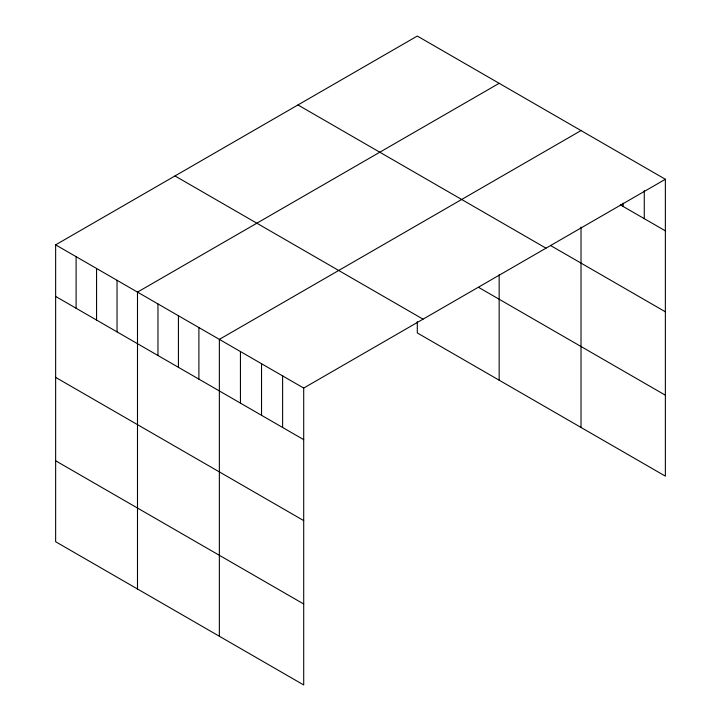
<?xml version="1.0" encoding="UTF-8"?>
<svg xmlns="http://www.w3.org/2000/svg" width="721" height="721" viewBox="0 0 721 721"><rect width="100%" height="100%" fill="white"/><g stroke="black" fill="none" stroke-linecap="round" stroke-linejoin="round"><path stroke-width="1.08" d="M665.366 179.268L303.703 388.069L303.703 684.95L55.634 541.732L55.634 244.852L417.297 36.05L665.366 179.268L665.366 476.148L417.297 332.931L417.297 321.683M499.157 83.312L137.495 292.113L137.495 588.994M581.018 130.573L219.364 339.375L219.364 636.255M620.312 204.836L665.366 230.846M550.808 245.663L665.366 311.796M297.953 104.951L546.013 248.177M478.69 287.427L665.366 395.198M174.987 175.951L423.047 319.169M55.634 244.852L303.703 388.069M55.634 296.43L303.703 439.648M55.634 377.38L303.703 520.598M55.634 460.782L303.703 604M644.277 190.641L644.277 218.67M623.187 203.133L623.187 206.494M581.018 227.124L581.018 427.454M499.157 274.773L499.157 380.192M282.614 375.893L282.614 427.472M261.534 363.726L261.534 415.305M240.444 351.551L240.444 403.129M198.897 327.559L198.897 379.138M178.429 315.744L178.429 367.322M157.962 303.929L157.962 355.507M117.036 280.298L117.036 331.876M96.569 268.482L96.569 320.061M76.102 256.667L76.102 308.246"/></g></svg>
